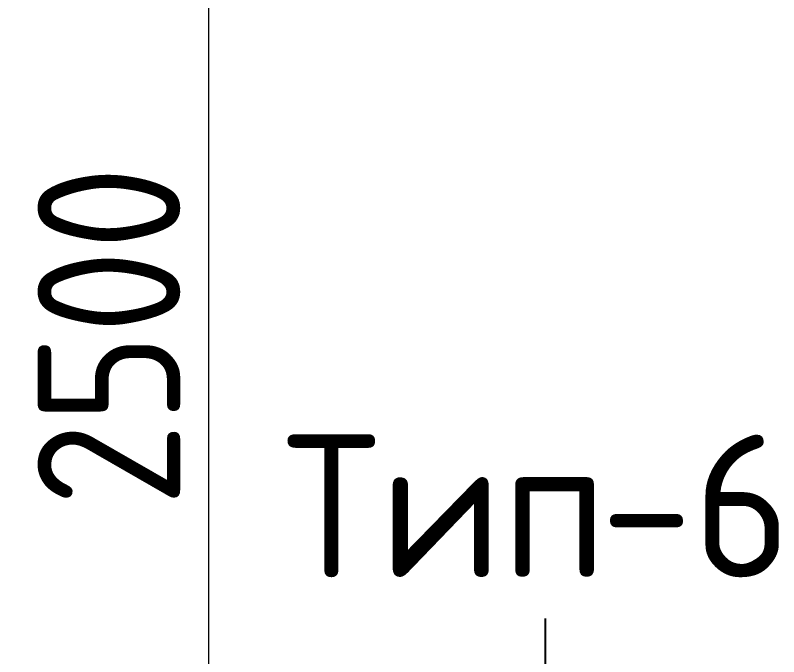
# Model space of a CAD drawing. Header units: millimetres. Extents: x -60946 to 138510, y -262288 to 24501.
# Drawn here: x 47883 to 49221, y -93256 to -92131 of the extents above; entities that cross this region are included whole.
import ezdxf

# ---------------------------------------------------------------- set-up
doc = ezdxf.new("R2010")
doc.units = ezdxf.units.MM
doc.layers.add('2)Тип-4', color=7, linetype='Continuous', lineweight=30, true_color=0x0080c0)
doc.layers.add('Размеры', color=7, linetype='Continuous', lineweight=9)
doc.styles.add('GOST Common_2', font='', dxfattribs={"width": 0.9, "height": 250})
doc.styles.add('GOST Common_4', font='', dxfattribs={"height": 250})
doc.styles.get('GOST Common_2').set_extended_font_data('GOST Common')
doc.styles.get('GOST Common_4').set_extended_font_data('GOST Common')
doc.dimstyles.new('ADSK_Основной_2_0_3', dxfattribs={"dimscale": 304.8, "dimtxt": 201.142999, "dimasz": 0.463911, "dimexe": 0.328084, "dimexo": 0.328084, "dimgap": 0.164042, "dimtad": 1, "dimdec": 3, "dimrnd": 0.001, "dimdsep": 46, "dimtxsty": 'GOST Common_2', "dimblk1": 'OBLIQUE', "dimblk2": 'OBLIQUE', "dimsah": 1, "dimcen": 0.09, "dimdle": 0.328084, "dimazin": 2, "dimtfac": 1, "dimtdec": 4, "dimtix": 1, "dimtmove": 0, "dimatfit": 3, "dimfxl": 1, "dimtvp": 1, "dimtolj": 1, "dimtzin": 0, "dimlwd": 20, "dimlwe": 20, "dimarcsym": 2})

# ---------------------------------------------------------------- blocks, each defined once
blk = doc.blocks.new('_Oblique')
at = {"color": 0, "linetype": 'ByBlock', "lineweight": -2}
blk.add_line((-0.5, -0.5), (0.5, 0.5), dxfattribs=at)
blk = doc.blocks.new('*D5025')
at = {"layer": 'Defpoints', "color": 0, "transparency": 16777216}
for p in [(48121.7, -91444.1), (48221.7, -91444.1), (48584.4, -93944.1)]:
    blk.add_point(p, dxfattribs=at)
at = {"layer": 'Размеры', "color": 0, "lineweight": 20, "transparency": 16777216}
for p, q in [((48221.7, -94044.1), (48221.7, -91344.1)), ((48221.7, -91444.1), (48321.7, -91444.1)), ((48484.4, -93944.1), (48121.7, -93944.1))]:
    blk.add_line(p, q, dxfattribs=at)
at = {"layer": 'Размеры', "color": 0, "lineweight": 20, "transparency": 16777216, "xscale": 141.4, "yscale": 141.4, "zscale": 141.4}
for p, rotation in [((48221.7, -91444.1), 90), ((48221.7, -93944.1), 270)]:
    blk.add_blockref('_Oblique', p, dxfattribs=dict(at, rotation=rotation))
at = {"layer": 'Размеры', "color": 0, "lineweight": 9, "transparency": 16777216, "insert": (48046.7, -92694.1), "char_height": 250, "width": 605.475, "attachment_point": 5, "rotation": 90, "style": 'GOST Common_2'}
blk.add_mtext('\\A1;2500', dxfattribs=at)

msp = doc.modelspace()

# ---------------------------------------------------------------- linework, layer by layer
at = {"layer": '2)Тип-4', "lineweight": 25}
msp.add_line((48811.9935, -93981.5666), (48811.9935, -93189.0147), dxfattribs=at)

# ---------------------------------------------------------------- texts
at = {"layer": '2)Тип-4', "color": 116, "lineweight": 30, "true_color": 0x008040, "char_height": 250, "attachment_point": 1, "style": 'GOST Common_4'}
for s, insert, width in [('Тип', (48351.9935, -92866.5876), 673.4175), ('-6', (48907.6185, -92866.5876), 432.91125)]:
    msp.add_mtext(s, dxfattribs=dict(at, insert=insert, width=width))

# ---------------------------------------------------------------- dimensions: what is measured, and where the dimension line sits
at = {"layer": 'Размеры', "lineweight": 9}
dim = msp.add_linear_dim(base=(48221.6734, -91444.0666), p1=(48584.3615, -93944.0666), p2=(48121.6885, -91444.0666), angle=90, dimstyle='ADSK_Основной_2_0_3', override={"dimpost": '<>', "dimfxl": 2542.45282}, dxfattribs=at)
dim.commit()
dim.dimension.update_dxf_attribs({"geometry": '*D5025', "text_midpoint": (48046.6734, -92694.0666)})

doc.saveas('drawing.dxf')
